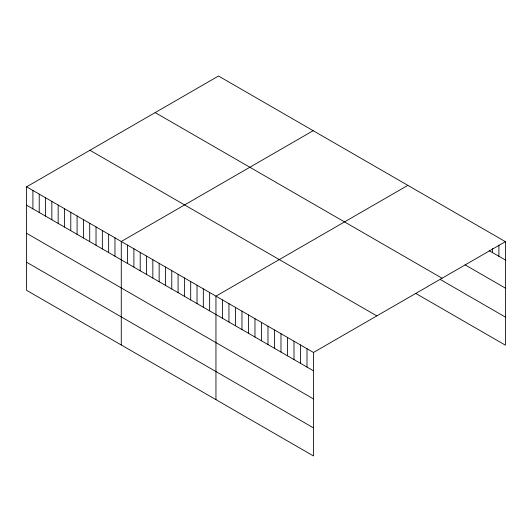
<?xml version="1.0" encoding="UTF-8"?>
<svg xmlns="http://www.w3.org/2000/svg" width="532" height="532" viewBox="0 0 532 532"><rect width="100%" height="100%" fill="white"/><g stroke="black" fill="none" stroke-linecap="round" stroke-linejoin="round"><path stroke-width="0.8" d="M26.6 186.825L313.494 352.463L313.494 455.971L26.6 290.332L26.6 186.825L218.506 76.029L505.4 241.668L505.4 345.175L415.658 293.365M313.182 130.692L121.276 241.488L121.276 344.989M407.858 185.349L215.952 296.144L215.952 399.652M313.494 352.463L505.4 241.668M489.141 250.652L505.4 260.035M465.081 264.856L505.4 288.131M155.178 112.591L442.072 278.229M440.37 279.533L505.4 317.079M89.928 150.263L376.822 315.902M26.6 205.192L313.494 370.831M26.6 233.289L313.494 398.927M26.6 262.236L313.494 427.874M498.896 245.099L498.896 256.278M492.393 248.53L492.393 252.527M306.991 348.706L306.991 367.073M300.487 344.955L300.487 363.323M293.99 341.198L293.99 359.566M287.486 337.448L287.486 355.808M280.982 333.69L280.982 352.058M274.479 329.94L274.479 348.3M267.975 326.183L267.975 344.55M261.471 322.425L261.471 340.793M254.968 318.675L254.968 337.042M248.464 314.917L248.464 333.285M241.96 311.167L241.96 329.527M235.463 307.41L235.463 325.777M228.96 303.652L228.96 322.02M222.456 299.902L222.456 318.269M209.641 292.5L209.641 310.868M203.33 288.856L203.33 307.223M197.02 285.212L197.02 303.579M190.702 281.568L190.702 299.935M184.391 277.923L184.391 296.291M178.08 274.279L178.08 292.647M171.77 270.635L171.77 289.002M165.459 266.991L165.459 285.358M159.148 263.353L159.148 281.714M152.837 259.709L152.837 278.07M146.519 256.065L146.519 274.426M140.209 252.421L140.209 270.781M133.898 248.777L133.898 267.137M127.587 245.132L127.587 263.493M114.965 237.844L114.965 256.211M108.654 234.2L108.654 252.567M102.344 230.555L102.344 248.923M96.026 226.911L96.026 245.279M89.715 223.267L89.715 241.634M83.404 219.623L83.404 237.99M77.093 215.979L77.093 234.346M70.783 212.335L70.783 230.702M64.472 208.69L64.472 227.058M58.161 205.046L58.161 223.413M51.85 201.402L51.85 219.769M45.533 197.758L45.533 216.125M39.222 194.113L39.222 212.481M32.911 190.469L32.911 208.837"/></g></svg>
